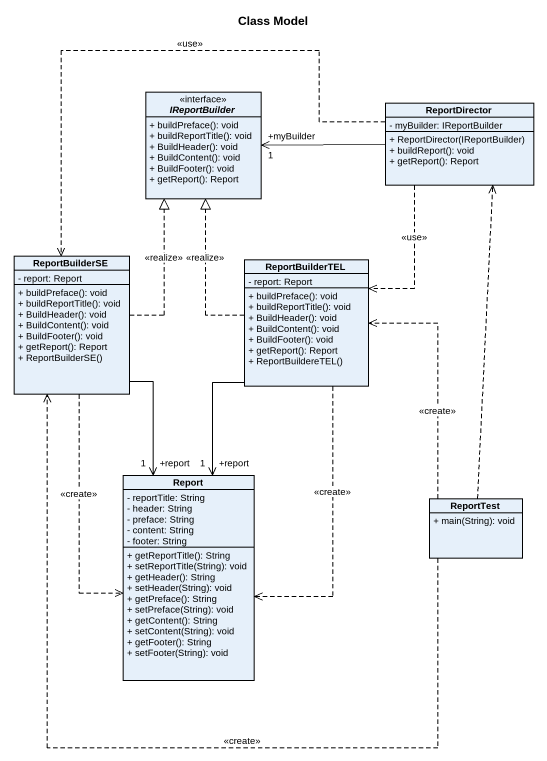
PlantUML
@startuml
title Class Model
hide circle
hide empty members
skinparam classAttributeIconSize 0
interface IReportBuilder {
  + buildPreface(): void
  + buildReportTitle(): void
  + BuildHeader(): void
  + BuildContent(): void
  + BuildFooter(): void
  + getReport(): Report
}
class ReportDirector {
  - myBuilder: IReportBuilder
  + ReportDirector(IReportBuilder)
  + buildReport(): void
  + getReport(): Report
}
class ReportBuilderSE {
  - report: Report
  + buildPreface(): void
  + buildReportTitle(): void
  + BuildHeader(): void
  + BuildContent(): void
  + BuildFooter(): void
  + getReport(): Report
  + ReportBuilderSE()
}
class ReportBuilderTEL {
  - report: Report
  + buildPreface(): void
  + buildReportTitle(): void
  + BuildHeader(): void
  + BuildContent(): void
  + BuildFooter(): void
  + getReport(): Report
  + ReportBuildereTEL()
}
class Report {
  - reportTitle: String
  - header: String
  - preface: String
  - content: String
  - footer: String
  + getReportTitle(): String
  + setReportTitle(String): void
  + getHeader(): String
  + setHeader(String): void
  + getPreface(): String
  + setPreface(String): void
  + getContent(): String
  + setContent(String): void
  + getFooter(): String
  + setFooter(String): void
}
class ReportTest {
  + main(String): void
}
ReportDirector -left-> "+myBuilder\n1" IReportBuilder
ReportDirector .left.> ReportBuilderSE : <<use>>
ReportDirector ..> ReportBuilderTEL : <<use>>
ReportBuilderSE .up.|> IReportBuilder : <<realize>>
ReportBuilderSE --> "+report\n1" Report
ReportBuilderSE ..> Report : <<create>>
ReportBuilderTEL .up.|> IReportBuilder : <<realize>>
ReportBuilderTEL --> "+report\n1" Report
ReportBuilderTEL ..> Report : <<create>>
ReportTest .up.> ReportDirector
ReportTest .left.> ReportBuilderSE : <<create>>
ReportTest .up.> ReportBuilderTEL : <<create>>
@enduml
